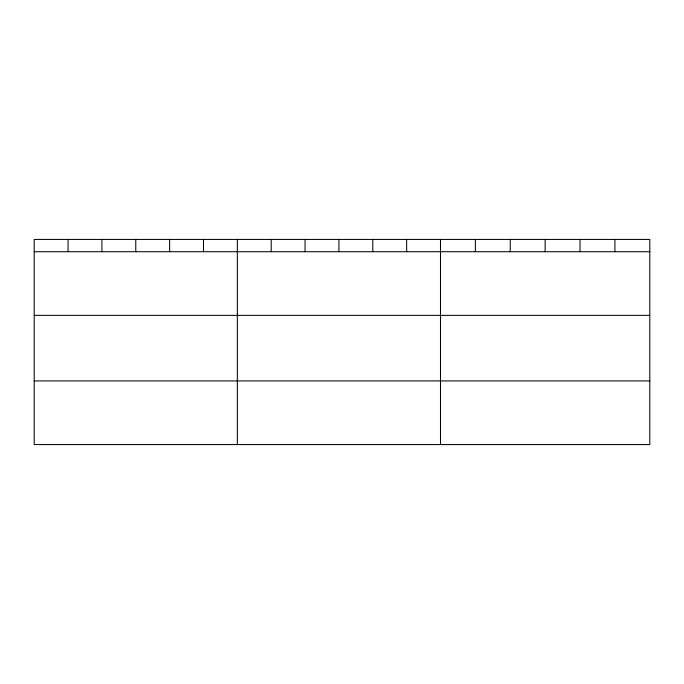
<?xml version="1.0" encoding="UTF-8"?>
<svg xmlns="http://www.w3.org/2000/svg" width="684" height="684" viewBox="0 0 684 684"><rect width="100%" height="100%" fill="white"/><g stroke="black" fill="none" stroke-linecap="round" stroke-linejoin="round"><path stroke-width="1.03" d="M649.8 251.712L649.8 444.574L34.2 444.574L34.2 239.426L649.8 239.426L649.8 251.712L34.2 251.712M34.2 315.358L649.8 315.358M34.2 380.928L649.8 380.928M614.916 239.426L614.916 251.712M580.032 239.426L580.032 251.712M545.148 239.426L545.148 251.712M510.264 239.426L510.264 251.712M475.38 239.426L475.38 251.712M440.496 239.426L440.496 444.574M406.638 239.426L406.638 251.712M372.78 239.426L372.78 251.712M338.922 239.426L338.922 251.712M305.064 239.426L305.064 251.712M271.206 239.426L271.206 251.712M237.348 239.426L237.348 444.574M203.49 239.426L203.49 251.712M169.632 239.426L169.632 251.712M135.774 239.426L135.774 251.712M101.916 239.426L101.916 251.712M68.058 239.426L68.058 251.712"/></g></svg>
